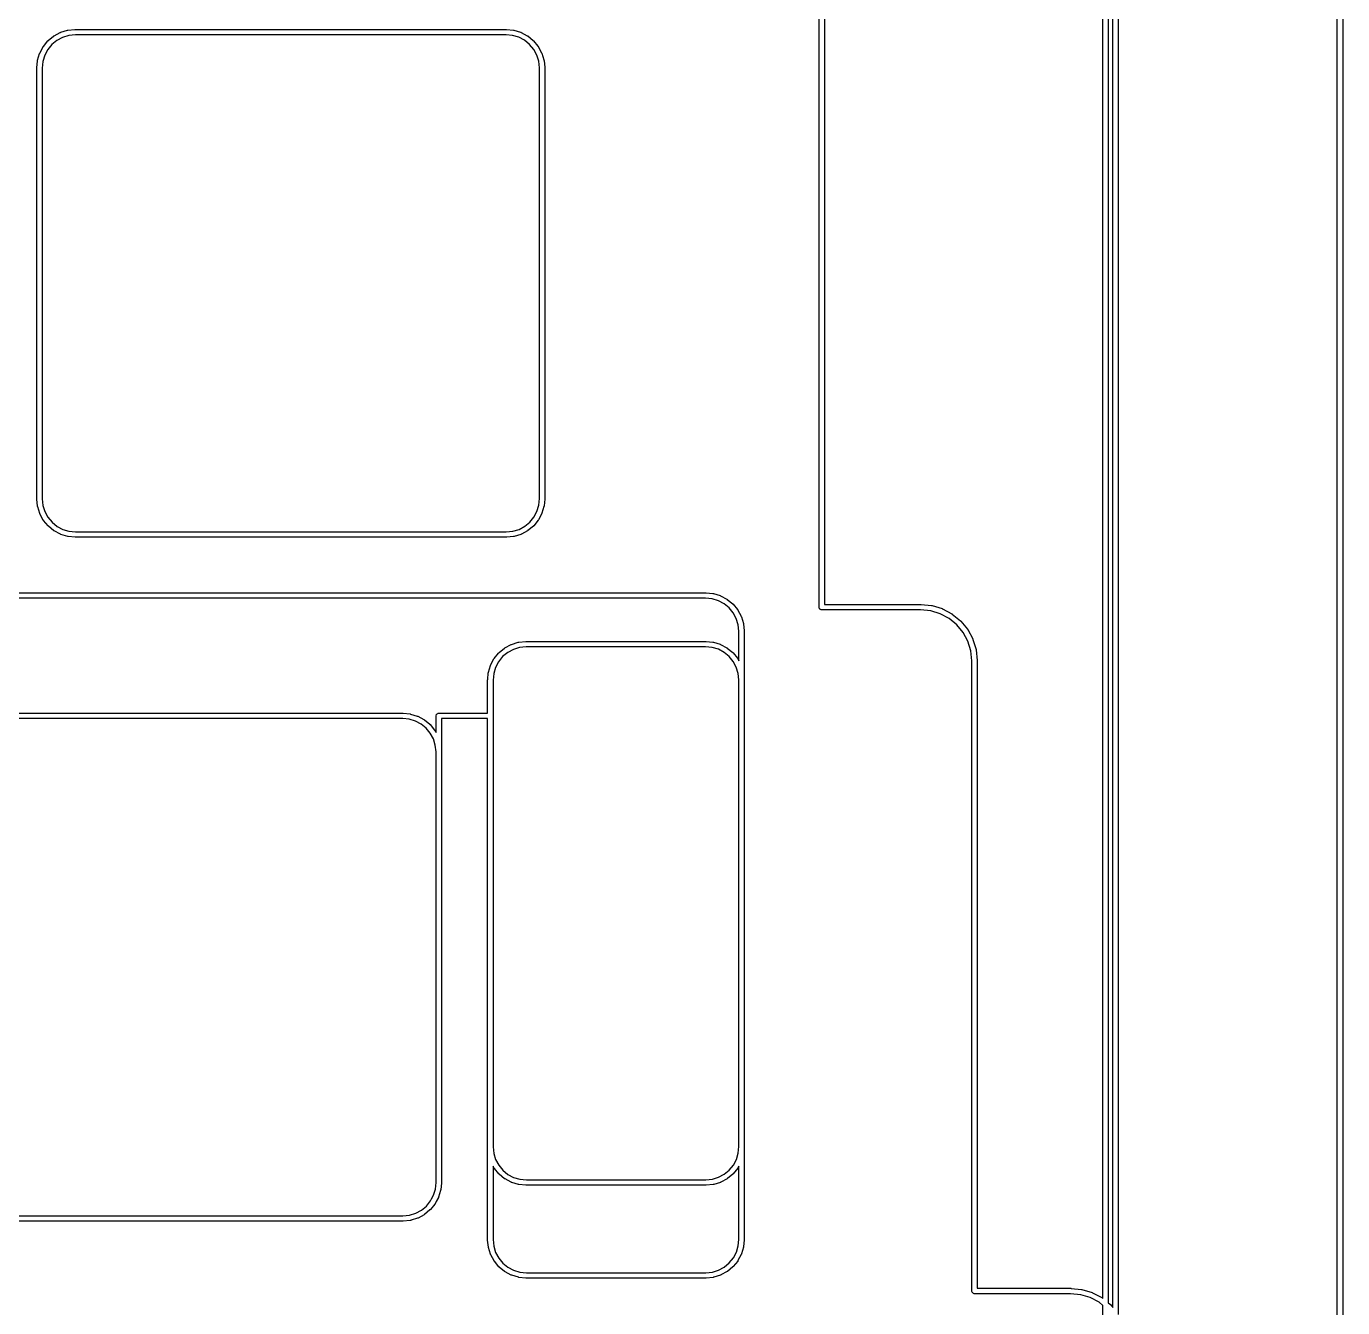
# Model space of a CAD drawing. Extents: x 59 to 2996, y -153 to 1402.
# Drawn here: x 798.71 to 835.38, y 484.42 to 520.11 of the extents above; entities that cross this region are included whole.
import ezdxf

# ---------------------------------------------------------------- set-up
doc = ezdxf.new("R2010")
doc.units = 0
doc.layers.add('BLACK', color=7, linetype='CONTINUOUS')

msp = doc.modelspace()

# ---------------------------------------------------------------- linework, layer by layer
at = {"layer": 'BLACK', "linetype": 'Continuous'}
for p, q in [((835.377, 551.178), (835.377, 438.771)), ((835.227, 438.778), (835.227, 551.174)), ((828.697, 484.678), (828.697, 539.173)), ((828.847, 538.975), (828.847, 484.556)), ((828.977, 484.424), (828.977, 538.51)), ((829.127, 538.514), (829.127, 484.231)), ((820.789, 503.938), (820.789, 521.484)), ((820.939, 521.488), (820.939, 504.01)), ((799.664, 519.948), (799.85, 520.006)), ((799.85, 520.006), (799.851, 520.006)), ((799.851, 520.006), (799.858, 520.007)), ((799.858, 520.007), (799.865, 520.009)), ((799.865, 520.009), (800.059, 520.029)), ((800.059, 520.029), (800.06, 520.029)), ((800.06, 520.029), (800.063, 520.029)), ((800.063, 520.029), (800.066, 520.029)), ((800.066, 520.029), (800.07, 520.029)), ((800.07, 520.029), (800.07, 520.029)), ((800.07, 520.029), (800.073, 520.029)), ((800.073, 520.029), (812.077, 520.029)), ((812.077, 520.029), (812.081, 520.029)), ((812.081, 520.029), (812.081, 520.029)), ((812.081, 520.029), (812.275, 520.01)), ((812.275, 520.01), (812.275, 520.01)), ((812.275, 520.01), (812.276, 520.01)), ((812.276, 520.01), (812.283, 520.008)), ((812.283, 520.008), (812.289, 520.007)), ((812.289, 520.007), (812.476, 519.951)), ((799.183, 519.555), (799.306, 519.706)), ((799.306, 519.706), (799.307, 519.707)), ((799.306, 519.706), (799.306, 519.706)), ((799.306, 519.706), (799.306, 519.706)), ((799.307, 519.707), (799.311, 519.712)), ((799.311, 519.712), (799.316, 519.717)), ((799.316, 519.717), (799.467, 519.841)), ((799.557, 519.721), (799.417, 519.606)), ((799.467, 519.842), (799.473, 519.846)), ((799.467, 519.841), (799.467, 519.842)), ((799.467, 519.841), (799.467, 519.841)), ((799.467, 519.841), (799.467, 519.841)), ((799.473, 519.846), (799.479, 519.849)), ((799.479, 519.849), (799.65, 519.942)), ((799.715, 519.807), (799.557, 519.721)), ((799.65, 519.942), (799.651, 519.943)), ((799.651, 519.943), (799.658, 519.945)), ((799.658, 519.945), (799.664, 519.948)), ((799.888, 519.86), (799.715, 519.807)), ((800.071, 519.879), (799.888, 519.86)), ((800.074, 519.879), (800.071, 519.879)), ((812.07, 519.879), (800.074, 519.879)), ((800.074, 519.879), (800.074, 519.879)), ((812.253, 519.861), (812.07, 519.879)), ((812.426, 519.809), (812.253, 519.861)), ((812.585, 519.725), (812.426, 519.809)), ((812.476, 519.951), (812.477, 519.95)), ((812.477, 519.95), (812.484, 519.948)), ((812.484, 519.948), (812.49, 519.945)), ((812.49, 519.945), (812.662, 519.853)), ((812.725, 519.61), (812.585, 519.725)), ((812.662, 519.853), (812.662, 519.853)), ((812.662, 519.853), (812.663, 519.853)), ((812.663, 519.853), (812.669, 519.849)), ((812.669, 519.849), (812.674, 519.845)), ((812.674, 519.845), (812.826, 519.722)), ((812.826, 519.722), (812.826, 519.721)), ((812.826, 519.721), (812.831, 519.717)), ((812.831, 519.717), (812.836, 519.712)), ((812.836, 519.712), (812.96, 519.561)), ((799.021, 519.17), (799.077, 519.357)), ((799.077, 519.357), (799.078, 519.358)), ((799.078, 519.358), (799.08, 519.364)), ((799.08, 519.364), (799.083, 519.371)), ((799.083, 519.371), (799.174, 519.543)), ((799.219, 519.307), (799.167, 519.134)), ((799.174, 519.543), (799.175, 519.544)), ((799.175, 519.544), (799.179, 519.549)), ((799.179, 519.549), (799.183, 519.555)), ((799.303, 519.466), (799.219, 519.307)), ((799.417, 519.606), (799.303, 519.466)), ((812.84, 519.471), (812.725, 519.61)), ((812.926, 519.313), (812.84, 519.471)), ((812.979, 519.14), (812.926, 519.313)), ((812.96, 519.561), (812.96, 519.561)), ((812.96, 519.561), (812.96, 519.561)), ((812.96, 519.561), (812.961, 519.561)), ((812.961, 519.561), (812.965, 519.555)), ((812.965, 519.555), (812.969, 519.549)), ((812.969, 519.549), (813.061, 519.378)), ((813.061, 519.378), (813.062, 519.377)), ((813.062, 519.377), (813.064, 519.37)), ((813.064, 519.37), (813.067, 519.364)), ((813.067, 519.364), (813.125, 519.178)), ((798.999, 518.962), (799.018, 519.156)), ((798.999, 518.958), (798.999, 518.962)), ((798.999, 518.962), (798.999, 518.962)), ((798.999, 506.955), (798.999, 518.958)), ((799.018, 519.157), (799.019, 519.164)), ((799.018, 519.156), (799.018, 519.157)), ((799.019, 519.164), (799.021, 519.17)), ((799.167, 519.134), (799.149, 518.951)), ((799.149, 518.951), (799.149, 506.955)), ((812.999, 518.957), (812.979, 519.14)), ((812.999, 518.954), (812.999, 518.957)), ((812.999, 506.959), (812.999, 518.954)), ((812.999, 518.954), (812.999, 518.954)), ((813.125, 519.178), (813.125, 519.177)), ((813.125, 519.177), (813.126, 519.17)), ((813.126, 519.17), (813.128, 519.163)), ((813.128, 519.163), (813.148, 518.969)), ((813.148, 518.969), (813.148, 518.968)), ((813.148, 518.968), (813.148, 518.965)), ((813.148, 518.965), (813.149, 518.962)), ((813.149, 518.962), (813.149, 518.958)), ((813.149, 518.958), (813.149, 518.958)), ((813.149, 518.958), (813.149, 506.951)), ((798.999, 506.954), (798.999, 506.955)), ((798.999, 506.955), (798.999, 506.955)), ((798.999, 506.951), (798.999, 506.954)), ((798.999, 506.948), (798.999, 506.951)), ((798.999, 506.951), (798.999, 506.951)), ((798.999, 506.944), (798.999, 506.948)), ((798.999, 506.941), (798.999, 506.944)), ((798.999, 506.94), (798.999, 506.941)), ((799.019, 506.746), (798.999, 506.94)), ((799.149, 506.955), (799.149, 506.952)), ((799.149, 506.952), (799.168, 506.769)), ((812.981, 506.775), (812.999, 506.959)), ((813.147, 506.94), (813.129, 506.753)), ((813.149, 506.951), (813.147, 506.94)), ((813.147, 506.94), (813.147, 506.94)), ((799.021, 506.739), (799.019, 506.746)), ((799.022, 506.733), (799.021, 506.739)), ((799.022, 506.732), (799.022, 506.733)), ((799.08, 506.545), (799.022, 506.732)), ((799.022, 506.732), (799.022, 506.732)), ((799.022, 506.732), (799.022, 506.732)), ((799.083, 506.539), (799.08, 506.545)), ((799.085, 506.533), (799.083, 506.539)), ((799.086, 506.532), (799.085, 506.533)), ((799.179, 506.36), (799.086, 506.532)), ((799.168, 506.769), (799.221, 506.596)), ((799.221, 506.596), (799.307, 506.438)), ((799.307, 506.438), (799.422, 506.299)), ((812.73, 506.303), (812.844, 506.443)), ((812.844, 506.443), (812.928, 506.602)), ((812.928, 506.602), (812.981, 506.775)), ((813.064, 506.539), (812.973, 506.366)), ((813.067, 506.545), (813.064, 506.539)), ((813.07, 506.551), (813.067, 506.545)), ((813.126, 506.739), (813.07, 506.552)), ((813.07, 506.552), (813.07, 506.551)), ((813.128, 506.746), (813.126, 506.739)), ((813.129, 506.752), (813.128, 506.746)), ((813.129, 506.753), (813.129, 506.752)), ((799.182, 506.354), (799.179, 506.36)), ((799.186, 506.349), (799.182, 506.354)), ((799.187, 506.348), (799.186, 506.349)), ((799.311, 506.197), (799.187, 506.348)), ((799.316, 506.193), (799.311, 506.197)), ((799.321, 506.188), (799.316, 506.193)), ((799.322, 506.187), (799.321, 506.188)), ((799.473, 506.064), (799.322, 506.187)), ((799.322, 506.187), (799.322, 506.187)), ((799.322, 506.187), (799.322, 506.187)), ((799.422, 506.299), (799.562, 506.185)), ((799.562, 506.185), (799.721, 506.1)), ((799.721, 506.1), (799.894, 506.048)), ((812.259, 506.049), (812.432, 506.102)), ((812.432, 506.102), (812.591, 506.188)), ((812.591, 506.188), (812.73, 506.303)), ((812.831, 506.192), (812.681, 506.068)), ((812.836, 506.197), (812.831, 506.192)), ((812.841, 506.202), (812.836, 506.197)), ((812.965, 506.354), (812.841, 506.203)), ((812.841, 506.203), (812.841, 506.203)), ((812.841, 506.203), (812.841, 506.203)), ((812.841, 506.203), (812.841, 506.202)), ((812.968, 506.36), (812.965, 506.354)), ((812.972, 506.365), (812.968, 506.36)), ((812.973, 506.366), (812.972, 506.365)), ((812.973, 506.366), (812.973, 506.366)), ((812.973, 506.366), (812.973, 506.366)), ((799.478, 506.06), (799.473, 506.064)), ((799.484, 506.056), (799.478, 506.06)), ((799.485, 506.056), (799.484, 506.056)), ((799.657, 505.964), (799.485, 506.056)), ((799.664, 505.961), (799.657, 505.964)), ((799.67, 505.959), (799.664, 505.961)), ((799.671, 505.958), (799.67, 505.959)), ((799.858, 505.902), (799.671, 505.958)), ((799.864, 505.901), (799.858, 505.902)), ((799.871, 505.899), (799.864, 505.901)), ((799.872, 505.899), (799.871, 505.899)), ((800.066, 505.88), (799.872, 505.899)), ((799.894, 506.048), (800.077, 506.03)), ((800.07, 505.88), (800.066, 505.88)), ((800.066, 505.88), (800.066, 505.88)), ((812.074, 505.88), (800.07, 505.88)), ((800.077, 506.03), (812.073, 506.03)), ((812.073, 506.03), (812.077, 506.03)), ((812.077, 505.88), (812.074, 505.88)), ((812.074, 505.88), (812.074, 505.88)), ((812.074, 505.88), (812.074, 505.88)), ((812.077, 506.03), (812.259, 506.049)), ((812.081, 505.88), (812.077, 505.88)), ((812.077, 505.88), (812.077, 505.88)), ((812.084, 505.88), (812.081, 505.88)), ((812.087, 505.88), (812.084, 505.88)), ((812.088, 505.88), (812.087, 505.88)), ((812.282, 505.901), (812.088, 505.88)), ((812.289, 505.902), (812.282, 505.901)), ((812.296, 505.903), (812.289, 505.902)), ((812.297, 505.904), (812.296, 505.903)), ((812.483, 505.961), (812.297, 505.904)), ((812.297, 505.904), (812.297, 505.904)), ((812.49, 505.964), (812.483, 505.961)), ((812.496, 505.966), (812.49, 505.964)), ((812.497, 505.967), (812.496, 505.966)), ((812.668, 506.06), (812.497, 505.967)), ((812.674, 506.064), (812.668, 506.06)), ((812.68, 506.067), (812.674, 506.064)), ((812.681, 506.068), (812.68, 506.067)), ((812.681, 506.068), (812.681, 506.068)), ((812.681, 506.068), (812.681, 506.068)), ((788.756, 504.335), (817.635, 504.335)), ((817.635, 504.335), (817.646, 504.334)), ((817.646, 504.334), (817.646, 504.334)), ((817.646, 504.334), (817.833, 504.315)), ((817.833, 504.315), (817.833, 504.315)), ((817.833, 504.315), (817.833, 504.315)), ((817.833, 504.315), (817.834, 504.315)), ((817.834, 504.315), (817.841, 504.314)), ((817.841, 504.314), (817.847, 504.313)), ((817.847, 504.313), (818.034, 504.256)), ((818.034, 504.256), (818.035, 504.256)), ((818.035, 504.256), (818.042, 504.253)), ((818.042, 504.253), (818.048, 504.251)), ((818.048, 504.251), (818.22, 504.159)), ((817.628, 504.185), (788.756, 504.185)), ((817.811, 504.167), (817.628, 504.185)), ((817.984, 504.115), (817.811, 504.167)), ((818.143, 504.03), (817.984, 504.115)), ((818.283, 503.916), (818.143, 504.03)), ((818.22, 504.159), (818.22, 504.159)), ((818.22, 504.159), (818.221, 504.158)), ((818.221, 504.158), (818.227, 504.155)), ((818.227, 504.155), (818.232, 504.151)), ((818.232, 504.151), (818.384, 504.027)), ((818.398, 503.777), (818.283, 503.916)), ((818.384, 504.027), (818.384, 504.027)), ((818.384, 504.027), (818.389, 504.022)), ((818.389, 504.022), (818.394, 504.017)), ((818.394, 504.017), (818.518, 503.867)), ((820.788, 503.935), (820.789, 503.938)), ((820.789, 503.931), (820.788, 503.935)), ((820.79, 503.92), (820.789, 503.931)), ((820.789, 503.931), (820.789, 503.931)), ((820.794, 503.906), (820.79, 503.92)), ((820.801, 503.893), (820.794, 503.906)), ((820.81, 503.882), (820.801, 503.893)), ((820.822, 503.872), (820.81, 503.882)), ((820.81, 503.882), (820.81, 503.882)), ((820.835, 503.865), (820.822, 503.872)), ((820.939, 504.01), (823.627, 504.01)), ((823.627, 504.01), (823.636, 504.009)), ((823.636, 504.009), (823.922, 503.981)), ((823.922, 503.981), (823.922, 503.981)), ((823.922, 503.981), (823.922, 503.981)), ((823.922, 503.981), (823.923, 503.981)), ((823.923, 503.981), (823.93, 503.979)), ((823.93, 503.979), (823.937, 503.978)), ((823.937, 503.978), (824.217, 503.893)), ((824.217, 503.893), (824.217, 503.893)), ((824.217, 503.893), (824.217, 503.893)), ((824.217, 503.893), (824.218, 503.893)), ((824.218, 503.893), (824.224, 503.89)), ((824.224, 503.89), (824.23, 503.888)), ((824.23, 503.888), (824.489, 503.75)), ((818.484, 503.618), (818.398, 503.777)), ((818.537, 503.446), (818.484, 503.618)), ((818.518, 503.867), (818.518, 503.867)), ((818.518, 503.867), (818.518, 503.867)), ((818.518, 503.867), (818.519, 503.866)), ((818.519, 503.866), (818.523, 503.86)), ((818.523, 503.86), (818.527, 503.855)), ((818.527, 503.855), (818.619, 503.683)), ((818.619, 503.683), (818.619, 503.683)), ((818.619, 503.683), (818.619, 503.683)), ((818.619, 503.683), (818.62, 503.682)), ((818.62, 503.682), (818.622, 503.676)), ((818.622, 503.676), (818.625, 503.669)), ((818.625, 503.669), (818.683, 503.483)), ((820.849, 503.861), (820.835, 503.865)), ((820.86, 503.86), (820.849, 503.861)), ((820.864, 503.859), (820.86, 503.86)), ((820.86, 503.86), (820.86, 503.86)), ((820.867, 503.86), (820.864, 503.859)), ((823.62, 503.86), (820.867, 503.86)), ((823.9, 503.832), (823.62, 503.86)), ((824.166, 503.752), (823.9, 503.832)), ((824.412, 503.621), (824.166, 503.752)), ((824.627, 503.446), (824.412, 503.621)), ((824.489, 503.75), (824.489, 503.75)), ((824.489, 503.75), (824.489, 503.75)), ((824.489, 503.75), (824.49, 503.75)), ((824.49, 503.75), (824.495, 503.746)), ((824.495, 503.746), (824.501, 503.742)), ((824.501, 503.742), (824.728, 503.557)), ((824.728, 503.557), (824.728, 503.557)), ((824.728, 503.557), (824.728, 503.557)), ((824.728, 503.557), (824.729, 503.557)), ((824.729, 503.557), (824.733, 503.552)), ((824.733, 503.552), (824.738, 503.547)), ((824.738, 503.547), (824.925, 503.321)), ((818.557, 503.263), (818.537, 503.446)), ((818.557, 503.26), (818.557, 503.263)), ((818.557, 502.444), (818.557, 503.26)), ((818.683, 503.483), (818.683, 503.482)), ((818.683, 503.482), (818.684, 503.475)), ((818.684, 503.475), (818.686, 503.469)), ((818.686, 503.469), (818.706, 503.275)), ((818.706, 503.275), (818.706, 503.274)), ((818.706, 503.274), (818.706, 503.27)), ((818.706, 503.27), (818.707, 503.267)), ((818.707, 503.267), (818.707, 503.264)), ((818.707, 503.264), (818.707, 503.263)), ((818.707, 503.263), (818.707, 503.26)), ((818.707, 503.26), (818.707, 503.26)), ((818.707, 503.26), (818.707, 503.26)), ((818.707, 503.26), (818.707, 486.316)), ((824.805, 503.231), (824.627, 503.446)), ((824.937, 502.987), (824.805, 503.231)), ((824.925, 503.321), (824.925, 503.321)), ((824.925, 503.321), (824.925, 503.321)), ((824.925, 503.321), (824.926, 503.321)), ((824.926, 503.321), (824.929, 503.315)), ((824.929, 503.315), (824.933, 503.309)), ((824.933, 503.309), (825.072, 503.052)), ((811.874, 502.667), (812.025, 502.792)), ((812.025, 502.792), (812.031, 502.796)), ((812.025, 502.792), (812.025, 502.792)), ((812.025, 502.792), (812.025, 502.792)), ((812.025, 502.792), (812.025, 502.792)), ((812.031, 502.796), (812.037, 502.8)), ((812.037, 502.8), (812.208, 502.893)), ((812.208, 502.893), (812.209, 502.893)), ((812.209, 502.893), (812.216, 502.896)), ((812.216, 502.896), (812.222, 502.898)), ((812.222, 502.898), (812.408, 502.956)), ((812.446, 502.811), (812.273, 502.757)), ((812.408, 502.956), (812.409, 502.956)), ((812.409, 502.956), (812.416, 502.958)), ((812.416, 502.958), (812.423, 502.959)), ((812.423, 502.959), (812.617, 502.979)), ((812.629, 502.83), (812.446, 502.811)), ((812.617, 502.979), (812.618, 502.979)), ((812.618, 502.979), (812.621, 502.979)), ((812.621, 502.979), (812.624, 502.98)), ((812.624, 502.98), (812.628, 502.98)), ((812.628, 502.98), (812.628, 502.98)), ((812.628, 502.98), (812.631, 502.98)), ((812.632, 502.83), (812.629, 502.83)), ((812.631, 502.98), (812.631, 502.98)), ((812.631, 502.98), (812.632, 502.98)), ((812.632, 502.98), (817.635, 502.98)), ((817.628, 502.83), (812.632, 502.83)), ((817.811, 502.812), (817.628, 502.83)), ((817.635, 502.98), (817.646, 502.979)), ((817.646, 502.979), (817.646, 502.979)), ((817.646, 502.979), (817.833, 502.96)), ((817.984, 502.76), (817.811, 502.812)), ((817.833, 502.96), (817.833, 502.96)), ((817.833, 502.96), (817.833, 502.96)), ((817.833, 502.96), (817.834, 502.96)), ((817.834, 502.96), (817.841, 502.959)), ((817.841, 502.959), (817.847, 502.958)), ((817.847, 502.958), (818.034, 502.901)), ((818.034, 502.901), (818.034, 502.901)), ((818.034, 502.901), (818.034, 502.901)), ((818.034, 502.901), (818.035, 502.901)), ((818.035, 502.901), (818.042, 502.898)), ((818.042, 502.898), (818.048, 502.896)), ((818.048, 502.896), (818.22, 502.804)), ((818.22, 502.804), (818.22, 502.804)), ((818.22, 502.804), (818.22, 502.804)), ((818.22, 502.804), (818.221, 502.803)), ((818.221, 502.803), (818.227, 502.8)), ((818.227, 502.8), (818.232, 502.796)), ((818.232, 502.796), (818.384, 502.672)), ((825.019, 502.721), (824.937, 502.987)), ((825.072, 503.052), (825.073, 503.051)), ((825.073, 503.051), (825.075, 503.045)), ((825.075, 503.045), (825.078, 503.038)), ((825.078, 503.038), (825.165, 502.759)), ((811.641, 502.321), (811.732, 502.493)), ((811.732, 502.493), (811.733, 502.494)), ((811.732, 502.493), (811.732, 502.493)), ((811.732, 502.493), (811.732, 502.493)), ((811.733, 502.494), (811.737, 502.5)), ((811.737, 502.5), (811.741, 502.506)), ((811.741, 502.506), (811.864, 502.657)), ((811.861, 502.416), (811.777, 502.257)), ((811.975, 502.556), (811.861, 502.416)), ((811.864, 502.657), (811.865, 502.658)), ((811.865, 502.658), (811.869, 502.662)), ((811.869, 502.662), (811.874, 502.667)), ((812.115, 502.671), (811.975, 502.556)), ((812.273, 502.757), (812.115, 502.671)), ((818.143, 502.675), (817.984, 502.76)), ((818.283, 502.561), (818.143, 502.675)), ((818.398, 502.422), (818.283, 502.561)), ((818.384, 502.672), (818.384, 502.672)), ((818.384, 502.672), (818.389, 502.667)), ((818.389, 502.667), (818.394, 502.662)), ((818.394, 502.662), (818.518, 502.512)), ((818.484, 502.263), (818.398, 502.422)), ((818.518, 502.512), (818.519, 502.511)), ((818.519, 502.511), (818.523, 502.505)), ((818.523, 502.505), (818.527, 502.5)), ((818.527, 502.5), (818.557, 502.444)), ((825.049, 502.441), (825.019, 502.721)), ((825.049, 502.435), (825.049, 502.441)), ((825.049, 484.888), (825.049, 502.435)), ((825.165, 502.759), (825.165, 502.758)), ((825.165, 502.758), (825.166, 502.751)), ((825.166, 502.751), (825.168, 502.744)), ((825.168, 502.744), (825.198, 502.453)), ((825.198, 502.453), (825.198, 502.452)), ((825.198, 502.452), (825.198, 502.449)), ((825.198, 502.449), (825.199, 502.446)), ((825.199, 502.446), (825.199, 502.439)), ((825.199, 502.439), (825.199, 502.438)), ((825.199, 502.438), (825.199, 502.435)), ((825.199, 502.435), (825.199, 502.435)), ((825.199, 502.435), (825.199, 502.435)), ((825.199, 502.435), (825.199, 484.96)), ((811.558, 501.92), (811.576, 502.106)), ((811.576, 502.107), (811.577, 502.114)), ((811.576, 502.106), (811.576, 502.107)), ((811.576, 502.106), (811.576, 502.106)), ((811.576, 502.106), (811.576, 502.106)), ((811.577, 502.114), (811.579, 502.121)), ((811.579, 502.121), (811.635, 502.308)), ((811.635, 502.308), (811.636, 502.309)), ((811.636, 502.309), (811.638, 502.315)), ((811.638, 502.315), (811.641, 502.321)), ((811.725, 502.084), (811.707, 501.901)), ((811.777, 502.257), (811.725, 502.084)), ((818.537, 502.091), (818.484, 502.263)), ((818.557, 501.908), (818.537, 502.091)), ((811.557, 501.908), (811.558, 501.919)), ((811.557, 500.98), (811.557, 501.908)), ((811.558, 501.919), (811.558, 501.92)), ((811.707, 501.901), (811.707, 500.908)), ((818.557, 501.905), (818.557, 501.908)), ((818.557, 488.908), (818.557, 501.905)), ((797.194, 500.98), (809.197, 500.98)), ((809.197, 500.98), (809.208, 500.979)), ((809.208, 500.979), (809.208, 500.979)), ((809.208, 500.979), (809.395, 500.96)), ((809.395, 500.96), (809.395, 500.96)), ((809.395, 500.96), (809.395, 500.96)), ((809.395, 500.96), (809.396, 500.96)), ((809.396, 500.96), (809.403, 500.959)), ((809.403, 500.959), (809.409, 500.958)), ((809.409, 500.958), (809.596, 500.901)), ((810.124, 500.934), (810.131, 500.947)), ((810.131, 500.947), (810.14, 500.958)), ((810.14, 500.958), (810.152, 500.967)), ((810.152, 500.967), (810.165, 500.974)), ((810.165, 500.974), (810.179, 500.979)), ((810.179, 500.979), (810.19, 500.98)), ((810.19, 500.98), (810.19, 500.98)), ((810.19, 500.98), (810.194, 500.98)), ((810.194, 500.98), (810.197, 500.98)), ((810.197, 500.98), (811.557, 500.98)), ((809.19, 500.83), (797.194, 500.83)), ((809.373, 500.812), (809.19, 500.83)), ((809.546, 500.76), (809.373, 500.812)), ((809.705, 500.675), (809.546, 500.76)), ((809.596, 500.901), (809.597, 500.901)), ((809.597, 500.901), (809.604, 500.898)), ((809.604, 500.898), (809.61, 500.896)), ((809.61, 500.896), (809.782, 500.804)), ((809.845, 500.561), (809.705, 500.675)), ((809.782, 500.804), (809.782, 500.804)), ((809.782, 500.804), (809.782, 500.804)), ((809.782, 500.804), (809.783, 500.803)), ((809.783, 500.803), (809.789, 500.8)), ((809.789, 500.8), (809.794, 500.796)), ((809.794, 500.796), (809.946, 500.672)), ((809.946, 500.672), (809.946, 500.672)), ((809.946, 500.672), (809.951, 500.667)), ((809.951, 500.667), (809.956, 500.662)), ((809.956, 500.662), (810.08, 500.512)), ((810.118, 500.905), (810.12, 500.92)), ((810.119, 500.901), (810.118, 500.905)), ((810.119, 500.444), (810.119, 500.901)), ((810.12, 500.92), (810.124, 500.934)), ((811.557, 500.83), (810.269, 500.83)), ((810.269, 500.83), (810.269, 491.153)), ((811.557, 499.991), (811.557, 500.83)), ((811.707, 500.908), (811.707, 500.905)), ((811.707, 500.905), (811.707, 500.901)), ((811.707, 500.901), (811.707, 498.17)), ((809.96, 500.422), (809.845, 500.561)), ((810.046, 500.263), (809.96, 500.422)), ((810.099, 500.091), (810.046, 500.263)), ((810.08, 500.512), (810.081, 500.511)), ((810.081, 500.511), (810.085, 500.505)), ((810.085, 500.505), (810.089, 500.5)), ((810.089, 500.5), (810.119, 500.444)), ((810.119, 499.908), (810.099, 500.091)), ((810.119, 499.905), (810.119, 499.908)), ((810.119, 491.153), (810.119, 499.905)), ((811.557, 488.905), (811.557, 499.991)), ((811.707, 498.17), (811.707, 488.904)), ((810.119, 487.908), (810.119, 491.153)), ((810.269, 491.153), (810.269, 487.901)), ((811.557, 488.904), (811.557, 488.905)), ((811.557, 488.905), (811.557, 488.905)), ((811.557, 488.901), (811.557, 488.904)), ((811.557, 486.32), (811.557, 488.901)), ((811.557, 488.901), (811.557, 488.901)), ((811.707, 488.904), (811.707, 488.902)), ((811.707, 488.902), (811.726, 488.719)), ((818.539, 488.725), (818.557, 488.908)), ((811.726, 488.719), (811.779, 488.546)), ((811.779, 488.546), (811.865, 488.388)), ((818.402, 488.393), (818.486, 488.552)), ((818.486, 488.552), (818.539, 488.725)), ((811.737, 488.31), (811.707, 488.365)), ((811.707, 488.365), (811.707, 486.32)), ((811.74, 488.304), (811.737, 488.31)), ((811.744, 488.299), (811.74, 488.304)), ((811.745, 488.298), (811.744, 488.299)), ((811.869, 488.147), (811.745, 488.298)), ((811.745, 488.298), (811.745, 488.298)), ((811.745, 488.298), (811.745, 488.298)), ((811.865, 488.388), (811.98, 488.249)), ((811.874, 488.143), (811.869, 488.147)), ((811.879, 488.138), (811.874, 488.143)), ((811.88, 488.137), (811.879, 488.138)), ((812.031, 488.014), (811.88, 488.137)), ((811.98, 488.249), (812.12, 488.135)), ((812.12, 488.135), (812.279, 488.05)), ((817.99, 488.052), (818.149, 488.138)), ((818.149, 488.138), (818.288, 488.253)), ((818.389, 488.142), (818.239, 488.018)), ((818.288, 488.253), (818.402, 488.393)), ((818.394, 488.147), (818.389, 488.142)), ((818.399, 488.152), (818.394, 488.147)), ((818.523, 488.304), (818.399, 488.153)), ((818.399, 488.153), (818.399, 488.152)), ((818.526, 488.31), (818.523, 488.304)), ((818.53, 488.315), (818.526, 488.31)), ((818.531, 488.316), (818.53, 488.315)), ((818.557, 488.365), (818.531, 488.316)), ((818.557, 486.323), (818.557, 488.365)), ((810.101, 487.725), (810.119, 487.908)), ((810.268, 487.897), (810.249, 487.703)), ((810.269, 487.901), (810.268, 487.897)), ((810.268, 487.897), (810.268, 487.897)), ((812.036, 488.01), (812.031, 488.014)), ((812.042, 488.006), (812.036, 488.01)), ((812.043, 488.006), (812.042, 488.006)), ((812.215, 487.914), (812.043, 488.006)), ((812.043, 488.006), (812.043, 488.006)), ((812.043, 488.006), (812.043, 488.006)), ((812.222, 487.911), (812.215, 487.914)), ((812.228, 487.909), (812.222, 487.911)), ((812.229, 487.908), (812.228, 487.909)), ((812.416, 487.852), (812.229, 487.908)), ((812.229, 487.908), (812.229, 487.908)), ((812.229, 487.908), (812.229, 487.908)), ((812.279, 488.05), (812.452, 487.998)), ((812.422, 487.851), (812.416, 487.852)), ((812.429, 487.849), (812.422, 487.851)), ((812.43, 487.849), (812.429, 487.849)), ((812.624, 487.83), (812.43, 487.849)), ((812.43, 487.849), (812.43, 487.849)), ((812.43, 487.849), (812.43, 487.849)), ((812.452, 487.998), (812.635, 487.98)), ((812.628, 487.83), (812.624, 487.83)), ((812.624, 487.83), (812.624, 487.83)), ((817.632, 487.83), (812.628, 487.83)), ((812.635, 487.98), (817.631, 487.98)), ((817.631, 487.98), (817.631, 487.98)), ((817.631, 487.98), (817.634, 487.98)), ((817.635, 487.83), (817.632, 487.83)), ((817.634, 487.98), (817.817, 487.999)), ((817.639, 487.83), (817.635, 487.83)), ((817.635, 487.83), (817.635, 487.83)), ((817.642, 487.83), (817.639, 487.83)), ((817.645, 487.83), (817.642, 487.83)), ((817.646, 487.83), (817.645, 487.83)), ((817.84, 487.851), (817.646, 487.83)), ((817.817, 487.999), (817.99, 488.052)), ((817.847, 487.852), (817.84, 487.851)), ((817.854, 487.853), (817.847, 487.852)), ((817.855, 487.854), (817.854, 487.853)), ((818.041, 487.911), (817.855, 487.854)), ((817.855, 487.854), (817.855, 487.854)), ((817.855, 487.854), (817.855, 487.854)), ((818.048, 487.914), (818.041, 487.911)), ((818.054, 487.916), (818.048, 487.914)), ((818.055, 487.917), (818.054, 487.916)), ((818.226, 488.01), (818.055, 487.917)), ((818.232, 488.014), (818.226, 488.01)), ((818.238, 488.017), (818.232, 488.014)), ((818.239, 488.018), (818.238, 488.017)), ((818.239, 488.018), (818.239, 488.018)), ((818.239, 488.018), (818.239, 488.018)), ((809.85, 487.253), (809.964, 487.393)), ((809.964, 487.394), (809.995, 487.452)), ((809.964, 487.393), (809.964, 487.394)), ((809.995, 487.452), (810.048, 487.552)), ((810.048, 487.552), (810.101, 487.725)), ((810.127, 487.381), (810.093, 487.316)), ((810.184, 487.489), (810.127, 487.381)), ((810.187, 487.495), (810.184, 487.489)), ((810.19, 487.501), (810.187, 487.495)), ((810.246, 487.689), (810.19, 487.502)), ((810.19, 487.502), (810.19, 487.501)), ((810.248, 487.696), (810.246, 487.689)), ((810.249, 487.702), (810.248, 487.696)), ((810.249, 487.703), (810.249, 487.703)), ((810.249, 487.703), (810.249, 487.703)), ((810.249, 487.703), (810.249, 487.702)), ((809.379, 486.999), (809.552, 487.052)), ((809.552, 487.052), (809.711, 487.138)), ((809.788, 487.01), (809.617, 486.917)), ((809.711, 487.138), (809.85, 487.253)), ((809.794, 487.014), (809.788, 487.01)), ((809.8, 487.017), (809.794, 487.014)), ((809.801, 487.018), (809.8, 487.017)), ((809.951, 487.142), (809.801, 487.018)), ((809.801, 487.018), (809.801, 487.018)), ((809.801, 487.018), (809.801, 487.018)), ((809.956, 487.147), (809.951, 487.142)), ((809.961, 487.152), (809.956, 487.147)), ((810.085, 487.304), (809.961, 487.153)), ((809.961, 487.153), (809.961, 487.153)), ((809.961, 487.153), (809.961, 487.153)), ((809.961, 487.153), (809.961, 487.152)), ((810.088, 487.31), (810.085, 487.304)), ((810.092, 487.315), (810.088, 487.31)), ((810.093, 487.316), (810.092, 487.315)), ((810.093, 487.316), (810.093, 487.316)), ((810.093, 487.316), (810.093, 487.316)), ((809.194, 486.83), (797.19, 486.83)), ((797.197, 486.98), (809.193, 486.98)), ((809.193, 486.98), (809.197, 486.98)), ((809.197, 486.83), (809.194, 486.83)), ((809.194, 486.83), (809.194, 486.83)), ((809.194, 486.83), (809.194, 486.83)), ((809.197, 486.98), (809.379, 486.999)), ((809.201, 486.83), (809.197, 486.83)), ((809.197, 486.83), (809.197, 486.83)), ((809.204, 486.83), (809.201, 486.83)), ((809.207, 486.83), (809.204, 486.83)), ((809.208, 486.83), (809.207, 486.83)), ((809.207, 486.83), (809.207, 486.83)), ((809.402, 486.851), (809.208, 486.83)), ((809.409, 486.852), (809.402, 486.851)), ((809.416, 486.853), (809.409, 486.852)), ((809.417, 486.854), (809.416, 486.853)), ((809.429, 486.857), (809.417, 486.854)), ((809.417, 486.854), (809.417, 486.854)), ((809.417, 486.854), (809.417, 486.854)), ((809.603, 486.911), (809.429, 486.857)), ((809.61, 486.914), (809.603, 486.911)), ((809.616, 486.916), (809.61, 486.914)), ((809.617, 486.917), (809.616, 486.916)), ((811.557, 486.319), (811.557, 486.32)), ((811.557, 486.32), (811.557, 486.32)), ((811.557, 486.316), (811.557, 486.319)), ((811.557, 486.313), (811.557, 486.316)), ((811.557, 486.316), (811.557, 486.316)), ((811.557, 486.309), (811.557, 486.313)), ((811.557, 486.306), (811.557, 486.309)), ((811.557, 486.305), (811.557, 486.306)), ((811.577, 486.111), (811.557, 486.305)), ((811.707, 486.32), (811.707, 486.32)), ((811.707, 486.32), (811.707, 486.317)), ((811.707, 486.317), (811.726, 486.134)), ((818.539, 486.14), (818.557, 486.323)), ((818.706, 486.312), (818.687, 486.118)), ((818.707, 486.316), (818.706, 486.312)), ((818.706, 486.312), (818.706, 486.312)), ((811.579, 486.104), (811.577, 486.111)), ((811.58, 486.098), (811.579, 486.104)), ((811.58, 486.097), (811.58, 486.098)), ((811.638, 485.91), (811.58, 486.097)), ((811.641, 485.904), (811.638, 485.91)), ((811.643, 485.898), (811.641, 485.904)), ((811.726, 486.134), (811.779, 485.961)), ((811.779, 485.961), (811.865, 485.803)), ((818.402, 485.808), (818.486, 485.967)), ((818.486, 485.967), (818.539, 486.14)), ((818.622, 485.904), (818.531, 485.731)), ((818.625, 485.91), (818.622, 485.904)), ((818.628, 485.916), (818.625, 485.91)), ((818.684, 486.104), (818.628, 485.917)), ((818.628, 485.917), (818.628, 485.917)), ((818.628, 485.917), (818.628, 485.917)), ((818.628, 485.917), (818.628, 485.916)), ((818.686, 486.111), (818.684, 486.104)), ((818.687, 486.117), (818.686, 486.111)), ((818.687, 486.118), (818.687, 486.117)), ((811.644, 485.897), (811.643, 485.898)), ((811.737, 485.725), (811.644, 485.897)), ((811.74, 485.719), (811.737, 485.725)), ((811.744, 485.714), (811.74, 485.719)), ((811.745, 485.713), (811.744, 485.714)), ((811.869, 485.562), (811.745, 485.713)), ((811.865, 485.803), (811.98, 485.664)), ((811.874, 485.558), (811.869, 485.562)), ((811.879, 485.553), (811.874, 485.558)), ((811.88, 485.552), (811.879, 485.553)), ((812.031, 485.429), (811.88, 485.552)), ((811.88, 485.552), (811.88, 485.552)), ((811.88, 485.552), (811.88, 485.552)), ((811.98, 485.664), (812.12, 485.55)), ((812.12, 485.55), (812.279, 485.465)), ((817.99, 485.467), (818.149, 485.553)), ((818.149, 485.553), (818.288, 485.668)), ((818.389, 485.557), (818.239, 485.433)), ((818.288, 485.668), (818.402, 485.808)), ((818.394, 485.562), (818.389, 485.557)), ((818.399, 485.567), (818.394, 485.562)), ((818.523, 485.719), (818.399, 485.568)), ((818.399, 485.568), (818.399, 485.568)), ((818.399, 485.568), (818.399, 485.568)), ((818.399, 485.568), (818.399, 485.567)), ((818.526, 485.725), (818.523, 485.719)), ((818.53, 485.73), (818.526, 485.725)), ((818.531, 485.731), (818.53, 485.73)), ((818.531, 485.731), (818.531, 485.731)), ((818.531, 485.731), (818.531, 485.731)), ((812.036, 485.425), (812.031, 485.429)), ((812.042, 485.421), (812.036, 485.425)), ((812.043, 485.421), (812.042, 485.421)), ((812.215, 485.329), (812.043, 485.421)), ((812.043, 485.421), (812.043, 485.421)), ((812.043, 485.421), (812.043, 485.421)), ((812.222, 485.326), (812.215, 485.329)), ((812.228, 485.324), (812.222, 485.326)), ((812.229, 485.323), (812.228, 485.324)), ((812.416, 485.267), (812.229, 485.323)), ((812.229, 485.323), (812.229, 485.323)), ((812.229, 485.323), (812.229, 485.323)), ((812.279, 485.465), (812.452, 485.413)), ((812.422, 485.266), (812.416, 485.267)), ((812.429, 485.264), (812.422, 485.266)), ((812.43, 485.264), (812.429, 485.264)), ((812.624, 485.245), (812.43, 485.264)), ((812.452, 485.413), (812.635, 485.395)), ((812.628, 485.245), (812.624, 485.245)), ((812.624, 485.245), (812.624, 485.245)), ((817.632, 485.245), (812.628, 485.245)), ((812.635, 485.395), (817.631, 485.395)), ((817.631, 485.395), (817.631, 485.395)), ((817.631, 485.395), (817.635, 485.395)), ((817.635, 485.245), (817.632, 485.245)), ((817.635, 485.395), (817.817, 485.414)), ((817.639, 485.245), (817.635, 485.245)), ((817.635, 485.245), (817.635, 485.245)), ((817.642, 485.245), (817.639, 485.245)), ((817.645, 485.245), (817.642, 485.245)), ((817.646, 485.245), (817.645, 485.245)), ((817.84, 485.266), (817.646, 485.245)), ((817.817, 485.414), (817.99, 485.467)), ((817.847, 485.267), (817.84, 485.266)), ((817.854, 485.268), (817.847, 485.267)), ((817.855, 485.269), (817.854, 485.268)), ((818.041, 485.326), (817.855, 485.269)), ((818.048, 485.329), (818.041, 485.326)), ((818.054, 485.331), (818.048, 485.329)), ((818.055, 485.332), (818.054, 485.331)), ((818.226, 485.425), (818.055, 485.332)), ((818.232, 485.429), (818.226, 485.425)), ((818.238, 485.432), (818.232, 485.429)), ((818.239, 485.433), (818.238, 485.432)), ((818.239, 485.433), (818.239, 485.433)), ((818.239, 485.433), (818.239, 485.433)), ((825.048, 484.885), (825.049, 484.888)), ((825.05, 484.87), (825.048, 484.885)), ((825.054, 484.856), (825.05, 484.87)), ((825.061, 484.843), (825.054, 484.856)), ((825.069, 484.832), (825.061, 484.843)), ((825.07, 484.832), (825.069, 484.832)), ((825.082, 484.822), (825.07, 484.832)), ((825.095, 484.815), (825.082, 484.822)), ((825.109, 484.811), (825.095, 484.815)), ((825.124, 484.809), (825.109, 484.811)), ((825.127, 484.81), (825.124, 484.809)), ((827.799, 484.81), (825.127, 484.81)), ((825.199, 484.96), (827.806, 484.96)), ((828.079, 484.782), (827.799, 484.81)), ((827.806, 484.96), (827.81, 484.959)), ((827.81, 484.959), (827.81, 484.959)), ((827.81, 484.959), (828.101, 484.931)), ((828.101, 484.931), (828.101, 484.931)), ((828.101, 484.931), (828.101, 484.931)), ((828.101, 484.931), (828.102, 484.931)), ((828.102, 484.931), (828.109, 484.929)), ((828.109, 484.929), (828.115, 484.928)), ((828.115, 484.928), (828.396, 484.843)), ((828.396, 484.843), (828.396, 484.843)), ((828.396, 484.843), (828.396, 484.843)), ((828.396, 484.843), (828.397, 484.843)), ((828.397, 484.843), (828.403, 484.84)), ((828.403, 484.84), (828.409, 484.838)), ((828.409, 484.838), (828.668, 484.7)), ((828.345, 484.702), (828.079, 484.782)), ((828.591, 484.571), (828.345, 484.702)), ((828.697, 484.484), (828.591, 484.571)), ((828.668, 484.7), (828.668, 484.7)), ((828.668, 484.7), (828.668, 484.7)), ((828.668, 484.7), (828.669, 484.7)), ((828.669, 484.7), (828.674, 484.696)), ((828.674, 484.696), (828.68, 484.692)), ((828.68, 484.692), (828.697, 484.678)), ((828.697, 465.225), (828.697, 484.484)), ((828.847, 484.556), (828.907, 484.507)), ((828.907, 484.507), (828.907, 484.507)), ((828.907, 484.507), (828.912, 484.502)), ((828.912, 484.502), (828.917, 484.497)), ((828.917, 484.497), (828.977, 484.424))]:
    msp.add_line(p, q, dxfattribs=at)

doc.saveas('drawing.dxf')
